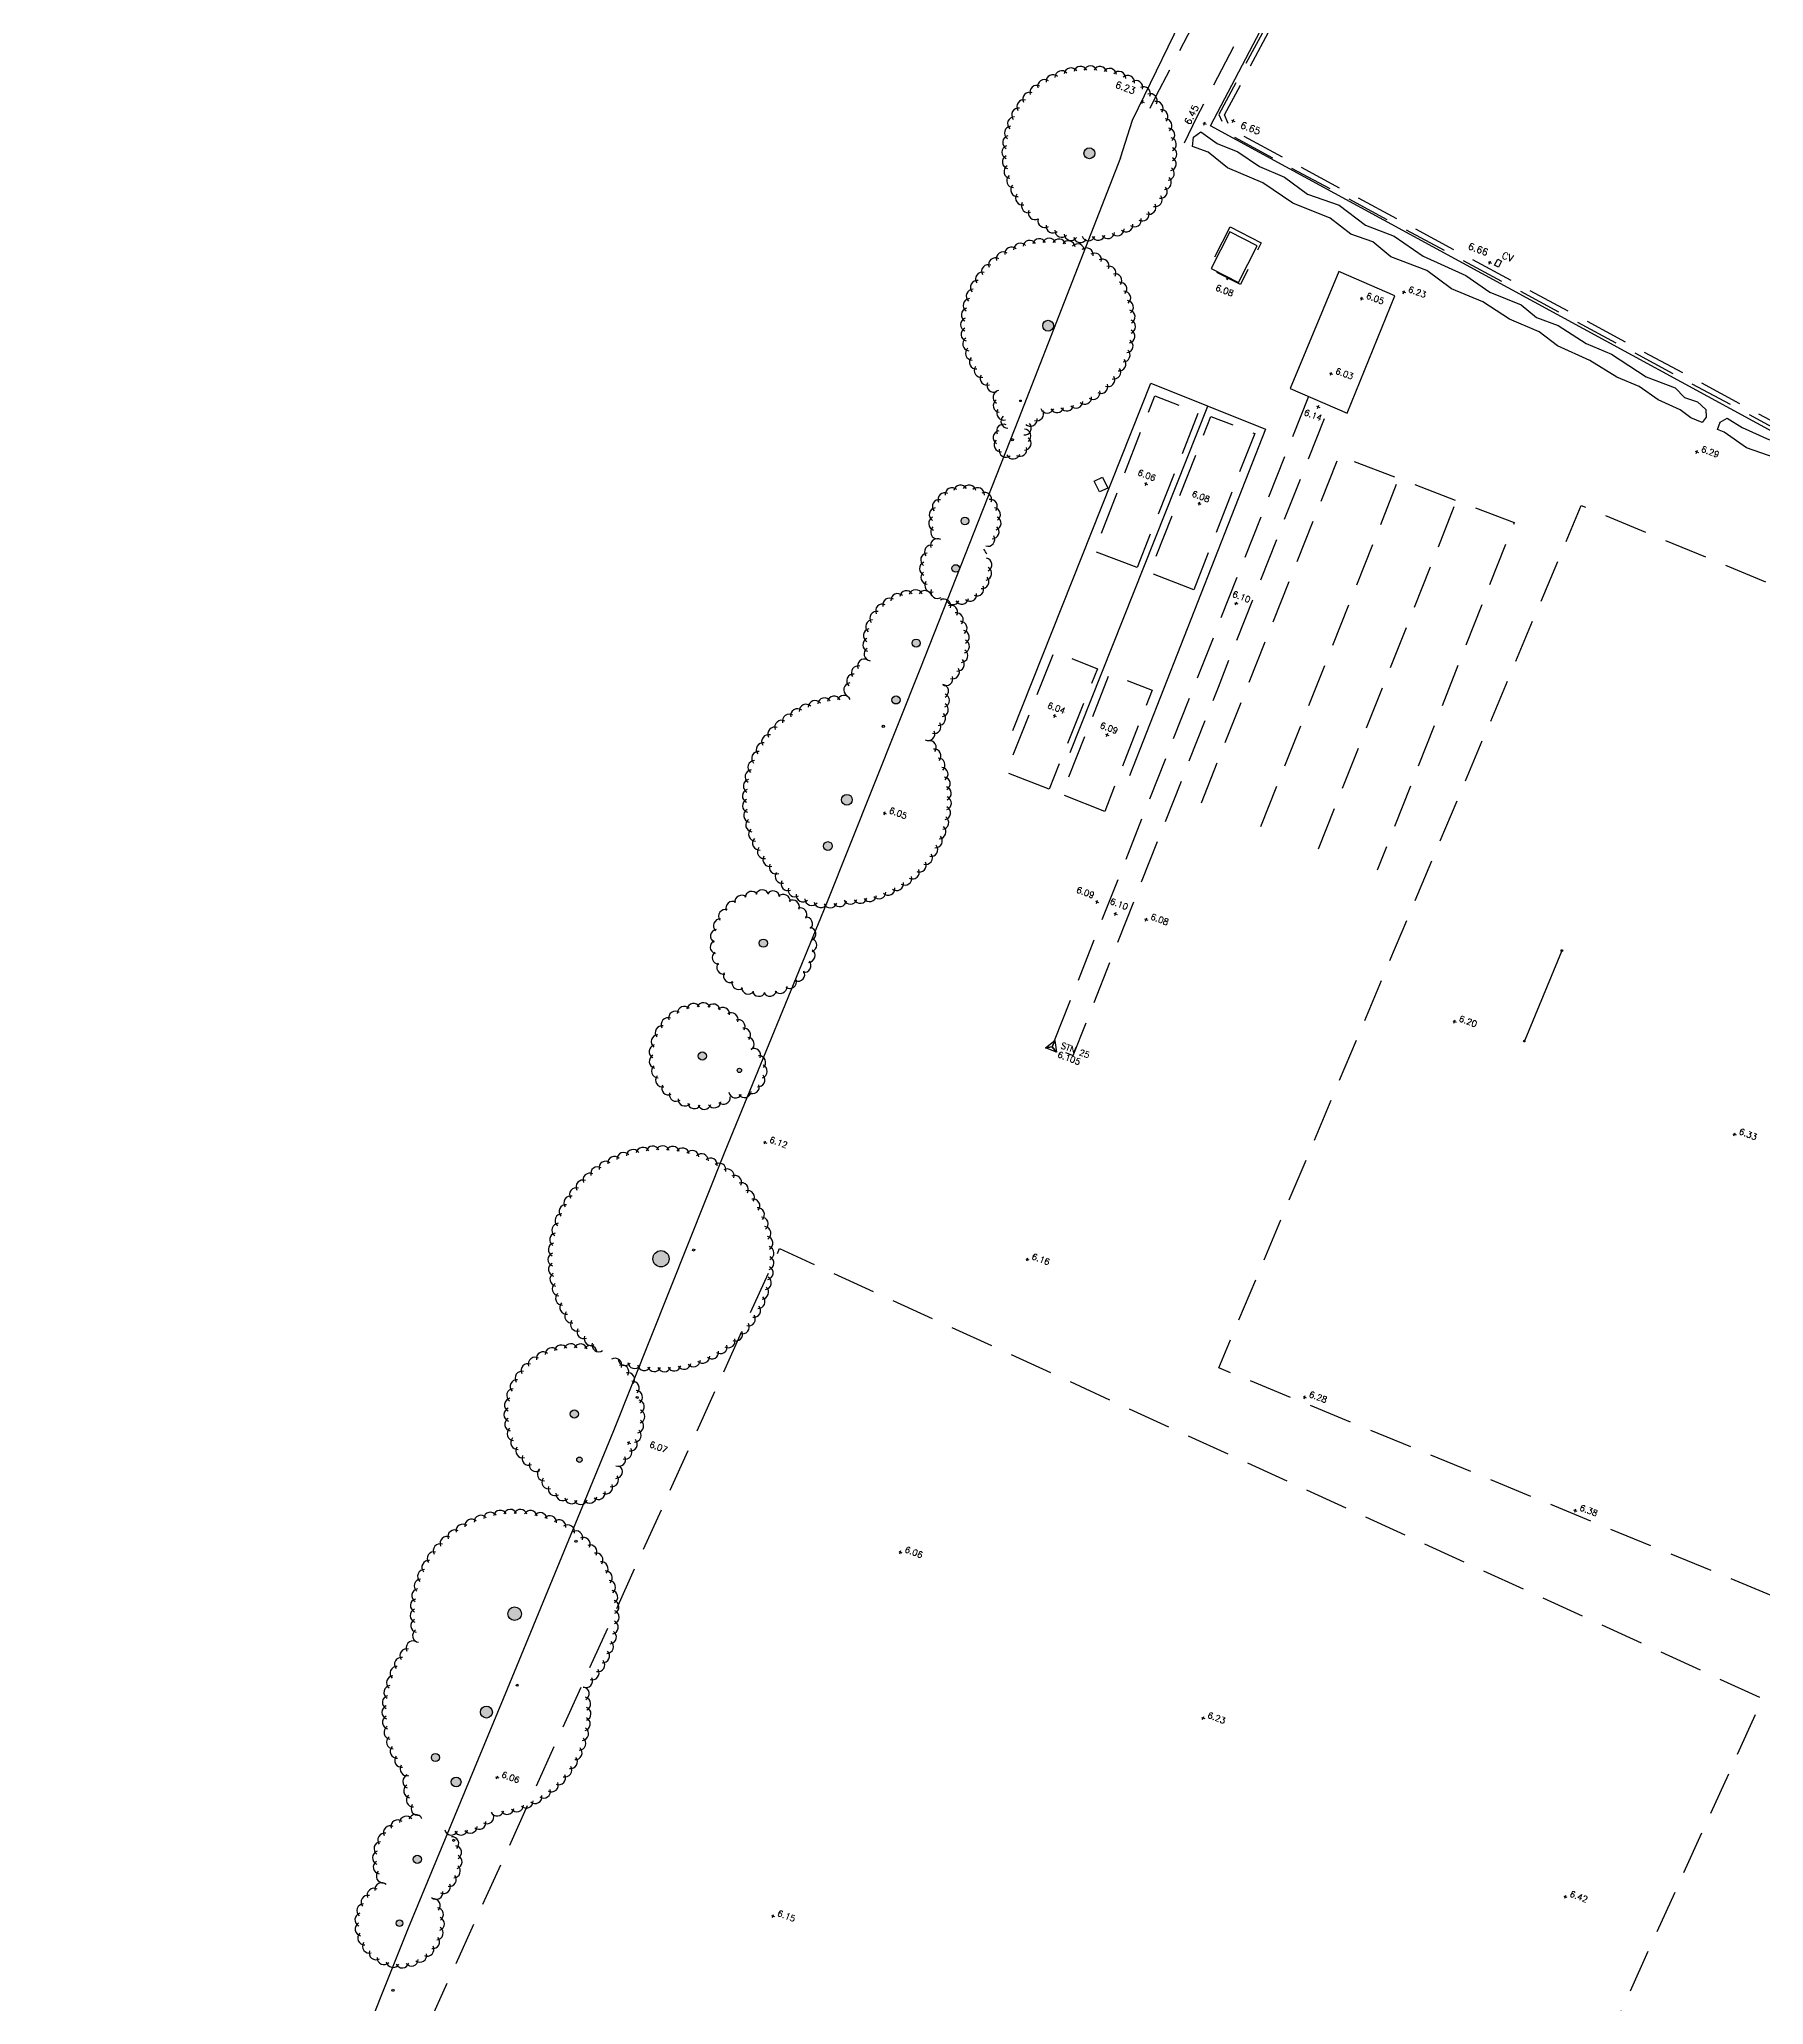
# Model space of a CAD drawing. Header units: millimetres. Extents: x 521005098 to 522149999836, y 174611071 to 175300000107.
# Drawn here: x 521125260 to 521226380, y 174978492 to 175093798 of the extents above; entities that cross this region are included whole.
import ezdxf

# ---------------------------------------------------------------- set-up
doc = ezdxf.new("R2010")
doc.units = ezdxf.units.MM
doc.header["$LTSCALE"] = 200
doc.linetypes.add('survey-A$0$DASHED', pattern=[19.05, 12.7, -6.35])
for name, color, linetype in [('0-35TEXT', 3, 'Continuous'), ('survey-A$0$BOUNDARY', 8, 'Continuous'), ('survey-A$0$BUILDING', 8, 'Continuous'), ('survey-A$0$CONTROL', 8, 'Continuous'), ('survey-A$0$DETAIL', 8, 'Continuous'), ('survey-A$0$LEVEL', 8, 'Continuous'), ('survey-A$0$SERVICE', 8, 'Continuous'), ('survey-A$0$SPORTS_PITCH', 8, 'survey-A$0$DASHED'), ('survey-A$0$TEXT_SERVICE', 8, 'Continuous'), ('survey-A$0$VEGETATION', 8, 'Continuous')]:
    doc.layers.add(name, color=color, linetype=linetype)
doc.styles.add('survey-A$0$ROMANS', font='Romans.shx')

# ---------------------------------------------------------------- blocks, each defined once
blk = doc.blocks.new('survey-A')
at = {"layer": 'survey-A$0$VEGETATION', "linetype": 'Continuous'}
h = blk.add_hatch(color=256, dxfattribs=at)
edge = h.paths.add_edge_path()
edge.add_arc((521186837, 175087111), 318, -20.42304, 339.57696)
edge = h.paths.add_edge_path()
edge.add_arc((521184417, 175076996), 318, -20.42304, 339.57696)
edge = h.paths.add_edge_path()
edge.add_arc((521182797, 175072589), 47.7, -20.42304, 339.57696)
edge = h.paths.add_edge_path()
edge.add_arc((521179536, 175065537), 223, -20.42304, 339.57696)
edge = h.paths.add_edge_path()
edge.add_arc((521179003, 175062753), 223, -20.42304, 339.57696)
edge = h.paths.add_edge_path()
edge.add_arc((521176677, 175058375), 239, -20.42304, 339.57696)
edge = h.paths.add_edge_path()
edge.add_arc((521175498, 175055041), 239, -20.42304, 339.57696)
edge = h.paths.add_edge_path()
edge.add_arc((521174750, 175053496), 63.7, -20.42304, 339.57696)
edge = h.paths.add_edge_path()
edge.add_arc((521172617, 175049182), 318, -20.42304, 339.57696)
edge = h.paths.add_edge_path()
edge.add_arc((521171506, 175046470), 255, -20.42304, 339.57696)
edge = h.paths.add_edge_path()
edge.add_arc((521167721, 175040768), 239, -20.42304, 339.57696)
edge = h.paths.add_edge_path()
edge.add_arc((521182317, 175070304), 63.7, -20.42304, 339.57696)
h = blk.add_hatch(color=256, dxfattribs=at)
edge = h.paths.add_edge_path()
edge.add_arc((521164137, 175034148), 239, -20.42304, 339.57696)
edge = h.paths.add_edge_path()
edge.add_arc((521166315, 175033303), 127, -20.42304, 339.57696)
edge = h.paths.add_edge_path()
edge.add_arc((521161716, 175022253), 477, -20.42304, 339.57696)
edge = h.paths.add_edge_path()
edge.add_arc((521156635, 175013146), 239, -20.42304, 339.57696)
edge = h.paths.add_edge_path()
edge.add_arc((521156933, 175010465), 159, -20.42304, 339.57696)
edge = h.paths.add_edge_path()
edge.add_arc((521153133, 175001429), 398, -20.42304, 339.57696)
edge = h.paths.add_edge_path()
edge.add_arc((521151479, 174995659), 350, -20.42304, 339.57696)
edge = h.paths.add_edge_path()
edge.add_arc((521148488, 174992995), 239, -20.42304, 339.57696)
edge = h.paths.add_edge_path()
edge.add_arc((521149703, 174991558), 286, -20.42304, 339.57696)
edge = h.paths.add_edge_path()
edge.add_arc((521147425, 174987019), 239, -20.42304, 339.57696)
edge = h.paths.add_edge_path()
edge.add_arc((521146384, 174983273), 191, -20.42304, 339.57696)
at = {"layer": 'survey-A$0$BOUNDARY', "linetype": 'Continuous'}
for p, q in [((521189372, 175089060), (521197851, 175106510)), ((521193940, 175088728), (521201454, 175103073)), ((521233580, 175067139), (521193940, 175088728))]:
    blk.add_line(p, q, dxfattribs=at)
at = {"layer": 'survey-A$0$BOUNDARY', "linetype": 'Continuous', "flags": 128}
for points in [[(521188668, 175086838), (521189372, 175089060)], [(521188668, 175086838), (521182683, 175071510), (521176929, 175056925), (521171422, 175043101), (521165455, 175028546), (521158935, 175012150), (521152704, 174997003), (521146889, 174982975), (521139935, 174965562), (521131537, 174946365), (521125713, 174935424), (521125260, 174934578)]]:
    blk.add_lwpolyline(points, dxfattribs=at)
at = {"layer": 'survey-A$0$BUILDING', "linetype": 'Continuous', "flags": 128}
blk.add_lwpolyline([(521195070, 175082500), (521193973, 175080342), (521195587, 175079522), (521196683, 175081680)], close=True, dxfattribs=at)
at = {"layer": 'survey-A$0$CONTROL', "linetype": 'Continuous', "flags": 128}
blk.add_lwpolyline([(521184663, 175034689), (521184802, 175035064), (521184918, 175034381), (521184663, 175034689), (521184268, 175034622), (521184802, 175035064), (521184663, 175034689), (521184918, 175034381), (521184268, 175034622), (521184663, 175034689)], dxfattribs=at)
at = {"layer": 'survey-A$0$DETAIL', "linetype": 'survey-A$0$DASHED', "flags": 128}
for points in [[(521192411, 175087730), (521193136, 175089223), (521201349, 175105000), (521207786, 175117598), (521210163, 175121525), (521211952, 175123127), (521213982, 175124755), (521212871, 175126630), (521210765, 175127068), (521207832, 175123667), (521205382, 175118827), (521198954, 175106247), (521190741, 175090470), (521189936, 175088813)], [(521199681, 175072848), (521193145, 175056283), (521184632, 175034673), (521185888, 175034178), (521194401, 175055788), (521200922, 175072314)], [(521193404, 175048996), (521201481, 175069367), (521211746, 175065448), (521203722, 175045049)], [(521196899, 175047624), (521204989, 175068027)], [(521200281, 175046313), (521208378, 175066734)]]:
    blk.add_lwpolyline(points, dxfattribs=at)
for points in [[(521195084, 175082793), (521196918, 175081861), (521195699, 175079409), (521193852, 175080369)], [(521189635, 175062817), (521187136, 175063757), (521190674, 175072883), (521193223, 175071892)], [(521192963, 175061507), (521190382, 175062507), (521193965, 175071662), (521196531, 175070681)], [(521184476, 175049810), (521181952, 175050793), (521184779, 175057869), (521187312, 175056860)], [(521187737, 175048496), (521185233, 175049490), (521188022, 175056590), (521190512, 175055619)]]:
    blk.add_lwpolyline(points, close=True, dxfattribs=at)
at = {"layer": 'survey-A$0$DETAIL', "linetype": 'Continuous', "flags": 128}
for points in [[(521198608, 175073310), (521201962, 175071866), (521204753, 175078744), (521201465, 175080180), (521198608, 175073310)], [(521182342, 175053244), (521190434, 175073626), (521197175, 175070916), (521189198, 175050586)], [(521185712, 175051965), (521193778, 175072282)], [(521214526, 175040290), (521212366, 175035070)]]:
    blk.add_lwpolyline(points, dxfattribs=at)
for points in [[(521163656, 175022701), (521163562, 175022736), (521163597, 175022829), (521163691, 175022794)], [(521160348, 175014051), (521160254, 175014086), (521160289, 175014180), (521160383, 175014145)], [(521156762, 175005609), (521156669, 175005644), (521156703, 175005738), (521156797, 175005703)], [(521153312, 174997172), (521153219, 174997206), (521153254, 174997300), (521153347, 174997265)], [(521149594, 174988076), (521149500, 174988111), (521149535, 174988204), (521149629, 174988170)], [(521146035, 174979270), (521145941, 174979305), (521145976, 174979399), (521146069, 174979364)]]:
    blk.add_lwpolyline(points, close=True, dxfattribs=at)
at = {"layer": 'survey-A$0$DETAIL', "linetype": 'Continuous'}
for centre in [(521214545, 175040337), (521212347, 175035024)]:
    blk.add_circle(centre, 50, dxfattribs=at)
at = {"layer": 'survey-A$0$LEVEL', "flags": 128}
for points in [[(521189858, 175090169), (521190045, 175090100)], [(521189917, 175090041), (521189987, 175090228)], [(521195175, 175089047), (521195362, 175088977)], [(521195233, 175088919), (521195303, 175089106)], [(521193495, 175088891), (521193683, 175088821)], [(521193554, 175088762), (521193624, 175088949)], [(521194859, 175079806), (521195046, 175079737)], [(521194917, 175079678), (521194987, 175079865)], [(521210230, 175080734), (521210418, 175080664)], [(521210289, 175080605), (521210359, 175080793)], [(521202715, 175078626), (521202902, 175078557)], [(521202774, 175078498), (521202844, 175078685)], [(521205181, 175079003), (521205368, 175078934)], [(521205240, 175078875), (521205310, 175079062)], [(521200914, 175074212), (521201101, 175074143)], [(521200973, 175074084), (521201043, 175074271)], [(521200163, 175072274), (521200351, 175072205)], [(521200222, 175072146), (521200292, 175072333)], [(521222363, 175069627), (521222550, 175069557)], [(521222421, 175069498), (521222491, 175069686)], [(521190062, 175067748), (521190250, 175067678)], [(521190121, 175067619), (521190191, 175067807)], [(521193191, 175066601), (521193378, 175066532)], [(521193250, 175066473), (521193320, 175066660)], [(521195355, 175060743), (521195542, 175060673)], [(521195414, 175060614), (521195483, 175060802)], [(521184705, 175054142), (521184892, 175054073)], [(521184764, 175054014), (521184834, 175054201)], [(521187784, 175053029), (521187971, 175052959)], [(521187843, 175052900), (521187913, 175053087)], [(521174740, 175048428), (521174928, 175048358)], [(521174799, 175048299), (521174869, 175048487)], [(521187188, 175043227), (521187376, 175043157)], [(521187247, 175043098), (521187317, 175043286)], [(521188276, 175042530), (521188463, 175042461)], [(521188335, 175042402), (521188405, 175042589)], [(521190075, 175042197), (521190262, 175042127)], [(521190134, 175042068), (521190204, 175042256)], [(521208159, 175036215), (521208346, 175036145)], [(521208218, 175036086), (521208288, 175036274)], [(521167725, 175029116), (521167913, 175029046)], [(521167784, 175028988), (521167854, 175029175)], [(521224578, 175029591), (521224765, 175029521)], [(521224637, 175029462), (521224707, 175029650)], [(521183104, 175022257), (521183291, 175022187)], [(521183163, 175022128), (521183233, 175022315)], [(521199368, 175014175), (521199555, 175014105)], [(521199426, 175014046), (521199496, 175014234)], [(521159731, 175011487), (521159918, 175011417)], [(521159790, 175011359), (521159860, 175011546)], [(521215237, 175007516), (521215425, 175007446)], [(521215296, 175007388), (521215366, 175007575)], [(521175658, 175005071), (521175845, 175005001)], [(521175716, 175004943), (521175786, 175005130)], [(521193412, 174995351), (521193599, 174995281)], [(521193471, 174995222), (521193540, 174995409)], [(521152013, 174991865), (521152200, 174991795)], [(521152072, 174991736), (521152141, 174991924)], [(521214656, 174984863), (521214843, 174984793)], [(521214714, 174984735), (521214784, 174984922)], [(521168188, 174983731), (521168375, 174983662)], [(521168247, 174983603), (521168317, 174983790)]]:
    blk.add_lwpolyline(points, dxfattribs=at)
at = {"layer": 'survey-A$0$SERVICE', "linetype": 'survey-A$0$DASHED', "flags": 128}
blk.add_lwpolyline([(521299572, 175072287), (521262550, 175092345), (521211666, 175120019), (521210522, 175119568), (521194427, 175089384), (521194900, 175088295), (521232611, 175067961), (521275297, 175044804), (521275440, 175045067), (521232754, 175068224), (521195134, 175088510), (521194760, 175089371), (521210734, 175119330), (521211645, 175119689), (521262407, 175092081), (521299429, 175072023)], close=True, dxfattribs=at)
at = {"layer": 'survey-A$0$SERVICE', "linetype": 'Continuous', "flags": 128}
for points in [[(521211013, 175080773), (521210827, 175080431), (521210598, 175080555), (521210785, 175080897)], [(521187422, 175067241), (521187124, 175067875), (521187613, 175068104), (521187910, 175067470)]]:
    blk.add_lwpolyline(points, close=True, dxfattribs=at)
at = {"layer": 'survey-A$0$SPORTS_PITCH', "linetype": 'survey-A$0$DASHED', "flags": 128}
for points in [[(521304315, 174970572), (521194421, 175015857), (521215683, 175066441), (521325269, 175021131)], [(521186374, 174908283), (521128707, 174934473), (521168664, 175022848), (521226317, 174996455), (521186374, 174908283)]]:
    blk.add_lwpolyline(points, close=True, dxfattribs=at)
at = {"layer": 'survey-A$0$VEGETATION', "linetype": 'Continuous', "flags": 128}
for points in [[(521222502, 175072533), (521222991, 175072082), (521223010, 175071638), (521222775, 175071322), (521222115, 175071584), (521221483, 175072055), (521220186, 175072639), (521219081, 175073421), (521217773, 175073975), (521216185, 175074953), (521214284, 175075812), (521213211, 175076634), (521211471, 175077383), (521209915, 175078400), (521208075, 175079152), (521206625, 175080230), (521204518, 175081032), (521203465, 175081911), (521202169, 175082360), (521200956, 175083303), (521198777, 175084182), (521197002, 175085381), (521194937, 175086251), (521193801, 175087178), (521192880, 175087505), (521192948, 175088051), (521193383, 175088360), (521194328, 175087688), (521195543, 175087202), (521196806, 175086345), (521198271, 175085716), (521199633, 175084721), (521201491, 175084062), (521203022, 175082887), (521204704, 175082258), (521206420, 175081081), (521208919, 175079932), (521210328, 175078970), (521212168, 175078217), (521213056, 175077483), (521214326, 175077010), (521215968, 175075959), (521217463, 175075318), (521219492, 175073991), (521221186, 175073343), (521221736, 175072786), (521222502, 175072533)], [(521227055, 175069237), (521225374, 175069829), (521224054, 175070758), (521223670, 175070901), (521223835, 175071344), (521224242, 175071579), (521225111, 175071020), (521226727, 175070300)]]:
    blk.add_lwpolyline(points, dxfattribs=at)
blk.add_lwpolyline([(521180821, 175063585, 0.0423216), (521180655, 175063879, 0.1989125)], format="xyb", dxfattribs=at)
at = {"layer": 'survey-A$0$VEGETATION', "linetype": 'Continuous'}
for centre, radius in [((521186837, 175087111), 318), ((521184417, 175076996), 318), ((521182797, 175072589), 47.7), ((521182317, 175070304), 63.7), ((521179536, 175065537), 223), ((521179003, 175062753), 223), ((521176677, 175058375), 239), ((521175498, 175055041), 239), ((521174750, 175053496), 63.7), ((521172617, 175049182), 318), ((521171506, 175046470), 255), ((521167721, 175040768), 239), ((521164137, 175034148), 239), ((521166315, 175033303), 127), ((521161716, 175022253), 477), ((521156635, 175013146), 239), ((521156933, 175010465), 159), ((521153133, 175001429), 398), ((521151479, 174995659), 350), ((521148488, 174992995), 239), ((521149703, 174991558), 286), ((521147425, 174987019), 239), ((521146384, 174983273), 191)]:
    blk.add_circle(centre, radius, dxfattribs=at)
for centre, start, end in [((521184199, 175091038), 54.25745, 193.52918), ((521184692, 175091327), 47.33917, 186.6109), ((521185215, 175091555), 40.42089, 179.69262), ((521185762, 175091718), 33.5026, 172.77433), ((521186325, 175091814), 26.58432, 165.85605), ((521186895, 175091841), 19.66604, 158.93777), ((521187464, 175091800), 12.74776, 152.01949), ((521188025, 175091690), 5.82947, 145.1012), ((521188567, 175091514), 358.91119, 138.18292), ((521189085, 175091274), 351.99291, 131.26464), ((521189570, 175090973), 345.07462, 124.34635), ((521182979, 175089848), 75.0123, 214.28403), ((521183337, 175090293), 68.09402, 207.36575), ((521183746, 175090692), 61.17573, 200.44746), ((521190015, 175090615), 338.15634, 117.42807), ((521190414, 175090207), 331.23806, 110.50979), ((521190761, 175089754), 324.31978, 103.59151), ((521182437, 175088846), 88.84886, 228.12059), ((521182678, 175089364), 81.93058, 221.20231), ((521191051, 175089262), 317.40149, 96.67322), ((521191279, 175088739), 310.48321, 89.75494), ((521182149, 175087744), 102.68543, 241.95716), ((521182260, 175088304), 95.76715, 235.03888), ((521191443, 175088192), 303.56493, 82.83666), ((521191539, 175087629), 296.64664, 75.91838), ((521182107, 175087174), 109.60371, 248.87544), ((521182134, 175086604), 116.52199, 255.79373), ((521191527, 175086490), 282.81008, 62.08181), ((521191568, 175087059), 289.72836, 69.00009), ((521182230, 175086041), 123.44028, 262.71201), ((521182392, 175085494), 130.35856, 269.63029), ((521191242, 175085386), 268.97351, 48.24525), ((521191418, 175085929), 275.8918, 55.16353), ((521182619, 175084970), 137.27684, 276.54857), ((521182908, 175084478), 144.19513, 283.46685), ((521190702, 175084383), 255.13695, 34.40868), ((521191002, 175084868), 262.05523, 41.32696), ((521183254, 175084024), 151.11341, 290.38514), ((521183652, 175083614), 158.03169, 297.30342), ((521184220, 175083148), 163.88013, 303.15186), ((521189484, 175083191), 234.3821, 13.65383), ((521189937, 175083538), 241.30039, 20.57212), ((521190345, 175083937), 248.21867, 27.4904), ((521183905, 175081698), 26.58432, 165.85605), ((521184475, 175081726), 19.66604, 158.93777), ((521184698, 175082837), 170.79841, 310.07014), ((521185044, 175081684), 12.74776, 152.01949), ((521185211, 175082586), 177.71669, 316.98842), ((521185750, 175082398), 184.63497, 323.9067), ((521186308, 175082277), 191.55326, 330.82499), ((521186790, 175082381), 199.79069, 339.06242), ((521187360, 175082410), 206.70897, 345.9807), ((521187923, 175082507), 213.62725, 352.89899), ((521188469, 175082671), 220.54554, 359.81727), ((521188992, 175082900), 227.46382, 6.73555), ((521181326, 175080576), 61.17573, 200.44746), ((521181779, 175080922), 54.25745, 193.52918), ((521182272, 175081211), 47.33917, 186.6109), ((521182795, 175081439), 40.42089, 179.69262), ((521183342, 175081602), 33.5026, 172.77433), ((521185604, 175081575), 5.82947, 145.1012), ((521186147, 175081398), 358.91119, 138.18292), ((521186665, 175081158), 351.99291, 131.26464), ((521187150, 175080857), 345.07462, 124.34635), ((521180559, 175079733), 75.0123, 214.28403), ((521180917, 175080177), 68.09402, 207.36575), ((521187595, 175080500), 338.15634, 117.42807), ((521187994, 175080091), 331.23806, 110.50979), ((521188341, 175079638), 324.31978, 103.59151), ((521180017, 175078731), 88.84886, 228.12059), ((521180258, 175079248), 81.93058, 221.20231), ((521188631, 175079146), 317.40149, 96.67322), ((521188859, 175078623), 310.48321, 89.75494), ((521179729, 175077628), 102.68543, 241.95716), ((521179840, 175078188), 95.76715, 235.03888), ((521189023, 175078076), 303.56493, 82.83666), ((521189119, 175077513), 296.64664, 75.91838), ((521179687, 175077058), 109.60371, 248.87544), ((521179714, 175076488), 116.52199, 255.79373), ((521189107, 175076374), 282.81008, 62.08181), ((521189147, 175076943), 289.72836, 69.00009), ((521179810, 175075925), 123.44028, 262.71201), ((521179972, 175075378), 130.35856, 269.63029), ((521188822, 175075270), 268.97351, 48.24525), ((521188998, 175075814), 275.8918, 55.16353), ((521180199, 175074855), 137.27684, 276.54857), ((521180488, 175074362), 144.19513, 283.46685), ((521180834, 175073908), 151.11341, 290.38514), ((521187925, 175073822), 248.21867, 27.4904), ((521188281, 175074267), 255.13695, 34.40868), ((521188582, 175074752), 262.05523, 41.32696), ((521181232, 175073499), 158.03169, 297.30342), ((521181586, 175072802), 100.40445, 239.67618), ((521186572, 175072785), 227.46382, 6.73555), ((521187064, 175073075), 234.3821, 13.65383), ((521187517, 175073422), 241.30039, 20.57212), ((521181599, 175072310), 123.4654, 262.73713), ((521181804, 175071863), 146.52634, 285.79807), ((521182046, 175071385), 132.07874, 271.35047), ((521183755, 175071817), 251.49547, 30.7672), ((521184370, 175072266), 199.79069, 339.06242), ((521184940, 175072294), 206.70897, 345.9807), ((521185503, 175072391), 213.62725, 352.89899), ((521186049, 175072556), 220.54554, 359.81727), ((521181597, 175070429), 100.50145, 239.77318), ((521181795, 175070815), 65.91004, 205.18177), ((521183037, 175070994), 263.35884, 42.63058), ((521183012, 175070526), 308.04993, 87.32166), ((521183376, 175071503), 228.43453, 7.70626), ((521181653, 175069998), 135.09286, 274.3646), ((521181944, 175069676), 169.68428, 308.95601), ((521182366, 175069575), 204.27569, 343.54742), ((521182771, 175069732), 238.8671, 18.13883), ((521183015, 175070091), 273.45852, 52.73025), ((521178353, 175066799), 63.50018, 202.77191), ((521178779, 175067093), 46.30835, 185.58008), ((521179273, 175067247), 29.11653, 168.38826), ((521179790, 175067248), 11.92471, 151.19644), ((521180285, 175067097), 354.73289, 134.00462), ((521180713, 175066806), 337.54107, 116.8128), ((521177847, 175065911), 97.88382, 237.15555), ((521178033, 175066393), 80.692, 219.96373), ((521181035, 175066402), 320.34924, 99.62098), ((521181224, 175065920), 303.15742, 82.42915), ((521177812, 175065395), 115.07564, 254.34737), ((521177931, 175064891), 132.26746, 271.53919), ((521181145, 175064900), 268.77378, 48.04551), ((521181262, 175065404), 285.9656, 65.23733), ((521177346, 175063252), 93.59835, 232.87008), ((521177567, 175063720), 76.40653, 215.67826), ((521177917, 175064101), 59.21471, 198.48644), ((521180885, 175064453), 251.58196, 30.85369), ((521177272, 175062740), 110.79018, 250.0619), ((521177353, 175062229), 127.982, 267.25373), ((521180708, 175062458), 280.55745, 59.82918), ((521180719, 175062975), 297.74927, 77.021), ((521176113, 175061046), 32.29083, 171.56256), ((521176655, 175061105), 20.82962, 160.10135), ((521177198, 175061055), 9.3684, 148.64013), ((521177582, 175061765), 145.17382, 284.44555), ((521177937, 175061389), 162.36564, 301.63737), ((521180243, 175061547), 246.1738, 25.44553), ((521180544, 175061967), 263.36562, 42.63736), ((521174367, 175059831), 78.13569, 217.40742), ((521174703, 175060261), 66.67448, 205.94621), ((521175117, 175060616), 55.21326, 194.48499), ((521175593, 175060881), 43.75205, 183.02378), ((521178314, 175060560), 343.5317, 122.80343), ((521178829, 175061031), 194.59834, 333.87007), ((521178715, 175060191), 332.07048, 111.34221), ((521179036, 175059750), 320.60927, 99.881), ((521179345, 175061057), 211.79016, 351.06189), ((521179831, 175061234), 228.98198, 8.25371), ((521173982, 175058816), 101.05812, 240.32985), ((521174124, 175059343), 89.5969, 228.86863), ((521179262, 175059254), 309.14805, 88.41978), ((521179385, 175058723), 297.68684, 76.95857), ((521173948, 175058272), 112.51933, 251.79106), ((521174023, 175057732), 123.98055, 263.25228), ((521179307, 175057641), 274.76441, 54.03614), ((521179400, 175058178), 286.22562, 65.49735), ((521173280, 175056634), 74.68389, 213.95562), ((521173641, 175057043), 63.22267, 202.49441), ((521178813, 175056674), 251.84198, 31.11371), ((521179108, 175057133), 263.30319, 42.57492), ((521172835, 175055644), 97.60632, 236.87805), ((521173008, 175056161), 86.1451, 225.41683), ((521178433, 175056284), 240.38077, 19.6525), ((521178180, 175055552), 301.13864, 80.41037), ((521169714, 175054122), 50.80787, 190.0796), ((521170222, 175054387), 45.07726, 184.34899), ((521170753, 175054600), 39.34666, 178.61839), ((521171304, 175054759), 33.61605, 172.88778), ((521171867, 175054863), 27.88544, 167.15717), ((521172438, 175054909), 22.15483, 161.42656), ((521178167, 175054467), 278.21621, 57.48794), ((521178228, 175055008), 289.67742, 68.94915), ((521168383, 175053043), 67.99969, 207.27142), ((521168790, 175053447), 62.26908, 201.54081), ((521169235, 175053807), 56.53848, 195.81021), ((521177733, 175053472), 255.29378, 34.56551), ((521178000, 175053948), 266.75499, 46.02673), ((521167700, 175052125), 79.46091, 218.73264), ((521168019, 175052601), 73.7303, 213.00203), ((521177377, 175053060), 243.83256, 23.1043), ((521177457, 175052251), 322.74744, 102.01917), ((521177739, 175051752), 317.01683, 96.28856), ((521167050, 175050540), 96.65273, 235.92446), ((521167214, 175051089), 90.92212, 230.19385), ((521167431, 175051619), 85.19151, 224.46324), ((521177970, 175051228), 311.28623, 90.55796), ((521178147, 175050683), 305.55562, 84.82735), ((521166891, 175049407), 108.11394, 247.38567), ((521166942, 175049977), 102.38334, 241.65506), ((521178270, 175050124), 299.82501, 79.09674), ((521178336, 175049554), 294.09441, 73.36613), ((521166897, 175048834), 113.84455, 253.11628), ((521178296, 175048411), 282.63319, 61.90492), ((521178344, 175048982), 288.3638, 67.63553), ((521166961, 175048264), 119.57516, 258.84689), ((521167081, 175047704), 125.30576, 264.57749), ((521178029, 175047298), 271.17197, 50.44371), ((521178190, 175047848), 276.90258, 56.17431), ((521167256, 175047159), 131.03637, 270.3081), ((521167485, 175046633), 136.76698, 276.03871), ((521167765, 175046134), 142.49759, 281.76932), ((521177547, 175046260), 259.71076, 38.98249), ((521177814, 175046767), 265.44137, 44.7131), ((521168093, 175045664), 148.22819, 287.49992), ((521168467, 175045230), 153.9588, 293.23053), ((521176868, 175045339), 248.24955, 27.52128), ((521177231, 175045782), 253.98016, 33.25188), ((521168813, 175044687), 143.8669, 283.13863), ((521169156, 175044253), 153.6908, 292.96253), ((521175036, 175043987), 225.32712, 4.59885), ((521175542, 175044254), 231.05772, 10.32946), ((521176020, 175044571), 236.78833, 16.06006), ((521176463, 175044934), 242.51894, 21.79067), ((521165921, 175042821), 61.60776, 200.87949), ((521166442, 175043181), 48.27442, 187.54615), ((521167033, 175043411), 34.94109, 174.21282), ((521167661, 175043498), 21.60776, 160.87949), ((521168292, 175043438), 8.27442, 147.54615), ((521168893, 175043234), 354.94109, 134.21282), ((521169569, 175043885), 163.5147, 302.78643), ((521169430, 175042897), 341.60776, 120.87949), ((521170038, 175043592), 173.3386, 312.61033), ((521170551, 175043384), 183.1625, 322.43423), ((521171091, 175043266), 192.98639, 332.25812), ((521171644, 175043242), 202.81029, 342.08202), ((521172193, 175043313), 212.63419, 351.90592), ((521172821, 175043455), 202.40469, 341.67642), ((521173392, 175043504), 208.1353, 347.40703), ((521173955, 175043610), 213.8659, 353.13763), ((521174505, 175043771), 219.59651, 358.86824), ((521165191, 175041795), 88.27442, 227.54615), ((521165496, 175042351), 74.94109, 214.21282), ((521169875, 175042446), 328.27442, 107.54616), ((521170204, 175041904), 314.94109, 94.21282), ((521164999, 175040550), 114.94109, 254.21282), ((521165022, 175041184), 101.60775, 240.87949), ((521170399, 175041301), 301.60776, 80.87949), ((521170449, 175040669), 288.27442, 67.54615), ((521165122, 175039929), 128.27442, 267.54615), ((521165386, 175039352), 141.60776, 280.87949), ((521170114, 175039455), 261.60776, 40.87949), ((521170353, 175040042), 274.94109, 54.21282), ((521165776, 175038852), 154.94109, 294.21282), ((521166270, 175038455), 168.27442, 307.54615), ((521169270, 175038520), 234.94109, 14.21282), ((521169747, 175038938), 248.27442, 27.54615), ((521163631, 175036831), 31.05548, 170.32721), ((521164213, 175036878), 18.78129, 158.05302), ((521164791, 175036799), 6.5071, 145.77883), ((521166843, 175038183), 181.60776, 320.87949), ((521167463, 175038050), 194.94109, 334.21282), ((521168096, 175038064), 208.27442, 347.54615), ((521168710, 175038223), 221.60776, 0.87949), ((521162124, 175035993), 67.87805, 207.14978), ((521162562, 175036378), 55.60386, 194.87559), ((521163072, 175036662), 43.32967, 182.6014), ((521165340, 175036600), 354.23291, 133.50464), ((521165834, 175036288), 341.95872, 121.23045), ((521166250, 175035879), 329.68453, 108.95626), ((521161420, 175034418), 104.70062, 243.97235), ((521161540, 175034989), 92.42643, 231.69816), ((521161778, 175035522), 80.15224, 219.42397), ((521166569, 175035390), 317.41034, 96.68207), ((521166778, 175034845), 305.13615, 84.40788), ((521161425, 175033834), 116.97481, 256.24654), ((521167159, 175034199), 337.07349, 116.34522), ((521167455, 175033767), 312.52511, 91.79684), ((521161554, 175033265), 129.249, 268.52073), ((521161801, 175032736), 141.52319, 280.79492), ((521167412, 175032746), 263.42835, 42.70008), ((521167544, 175033252), 287.97673, 67.24846), ((521162155, 175032271), 153.79738, 293.06911), ((521162599, 175031893), 166.07157, 305.3433), ((521163114, 175031617), 178.34576, 317.61749), ((521163675, 175031457), 190.61995, 329.89168), ((521164835, 175031509), 215.16833, 354.44006), ((521165380, 175031717), 227.44252, 6.71425), ((521166089, 175032094), 189.78321, 329.05494), ((521166612, 175032109), 214.33159, 353.60332), ((521167081, 175032340), 238.87997, 18.1517), ((521164258, 175031421), 202.89414, 342.16587), ((521158479, 175027577), 51.66597, 190.93771), ((521158992, 175027857), 46.29239, 185.56412), ((521159528, 175028087), 40.91881, 180.19054), ((521160084, 175028266), 35.54523, 174.81696), ((521160654, 175028393), 30.17164, 169.44337), ((521161234, 175028465), 24.79806, 164.06979), ((521161818, 175028483), 19.42448, 158.69621), ((521162401, 175028446), 14.0509, 153.32263), ((521162978, 175028355), 8.67731, 147.94904), ((521163544, 175028210), 3.30373, 142.57546), ((521164093, 175028012), 357.93015, 137.20188), ((521164622, 175027764), 352.55657, 131.8283), ((521165126, 175027468), 347.18298, 126.45472), ((521157128, 175026469), 67.78672, 207.05845), ((521157543, 175026880), 62.41314, 201.68487), ((521157994, 175027250), 57.03956, 196.31129), ((521165599, 175027126), 341.8094, 121.08113), ((521166038, 175026741), 336.43582, 115.70755), ((521166439, 175026316), 331.06224, 110.33397), ((521156422, 175025539), 78.53389, 217.80562), ((521156753, 175026021), 73.1603, 212.43204), ((521166799, 175025856), 325.68865, 104.96038), ((521167114, 175025364), 320.31507, 99.5868), ((521155902, 175024495), 89.28105, 228.55278), ((521156138, 175025029), 83.90747, 223.1792), ((521167382, 175024845), 314.94149, 94.21322), ((521167599, 175024303), 309.56791, 88.83964), ((521155586, 175023371), 100.02822, 239.29995), ((521155718, 175023940), 94.65464, 233.92637), ((521167766, 175023743), 304.19432, 83.46605), ((521167878, 175023170), 298.82074, 78.09247), ((521155486, 175022209), 110.77538, 250.04711), ((521155509, 175022792), 105.4018, 244.67353), ((521167937, 175022588), 293.44716, 72.71889), ((521167941, 175022004), 288.07357, 67.34531), ((521155517, 175021625), 116.14897, 255.4207), ((521155603, 175021048), 121.52255, 260.79428), ((521167786, 175020848), 277.32641, 56.59814), ((521167891, 175021422), 282.69999, 61.97172), ((521155743, 175020481), 126.89613, 266.16786), ((521155935, 175019929), 132.26971, 271.54145), ((521167417, 175019741), 266.57925, 45.85098), ((521167627, 175020286), 271.95283, 51.22456), ((521156178, 175019398), 137.6433, 276.91503), ((521156470, 175018892), 143.01688, 282.28861), ((521166848, 175018722), 255.83208, 35.10381), ((521167157, 175019218), 261.20566, 40.47739), ((521156808, 175018415), 148.39046, 287.66219), ((521157189, 175017973), 153.76404, 293.03577), ((521157610, 175017567), 159.13763, 298.40936), ((521165666, 175017435), 239.71133, 18.98306), ((521166100, 175017826), 245.08492, 24.35665), ((521166495, 175018256), 250.4585, 29.73023), ((521154331, 175016079), 58.52163, 197.79336), ((521154803, 175016395), 49.78956, 189.06129), ((521155317, 175016636), 41.05749, 180.32922), ((521155862, 175016796), 32.32541, 171.59714), ((521156425, 175016871), 23.59334, 162.86507), ((521156993, 175016859), 14.86127, 154.133), ((521157553, 175016762), 6.1292, 145.40093), ((521158067, 175017203), 164.51121, 303.78294), ((521159018, 175016016), 340.66717, 119.9389), ((521159609, 175016390), 180.60192, 319.87365), ((521164173, 175016528), 223.59058, 2.86232), ((521164698, 175016783), 228.96417, 8.2359), ((521165197, 175017087), 234.33775, 13.60948), ((521153557, 175015253), 75.98577, 215.2575), ((521153912, 175015696), 67.2537, 206.52543), ((521159426, 175015621), 331.9351, 111.20683), ((521159770, 175015169), 323.20303, 102.47476), ((521160168, 175016218), 185.97551, 325.24724), ((521160740, 175016100), 191.34909, 330.62082), ((521161320, 175016036), 196.72267, 335.9944), ((521161904, 175016026), 202.09625, 341.36798), ((521162486, 175016071), 207.46984, 346.74157), ((521163062, 175016170), 212.84342, 352.11515), ((521163626, 175016323), 218.217, 357.48873), ((521152943, 175013677), 102.18199, 241.45372), ((521153066, 175014231), 93.44992, 232.72165), ((521153273, 175014761), 84.71785, 223.98957), ((521160041, 175014670), 314.47096, 93.74269), ((521160232, 175014135), 305.73889, 85.01062), ((521152905, 175013110), 110.91406, 250.18579), ((521152954, 175012544), 119.64613, 258.91786), ((521160341, 175013578), 297.00682, 76.27855), ((521160363, 175013010), 288.27474, 67.54647), ((521153088, 175011993), 128.3782, 267.64993), ((521153304, 175011467), 137.11027, 276.38201), ((521160151, 175011898), 270.8106, 50.08233), ((521160300, 175012446), 279.54267, 58.8144), ((521153598, 175010981), 145.84235, 285.11408), ((521153962, 175010545), 154.57442, 293.84615), ((521159239, 175010474), 244.61439, 23.88612), ((521159614, 175010900), 253.34646, 32.61819), ((521159920, 175011378), 262.07853, 41.35026), ((521154387, 175010169), 163.30649, 302.57822), ((521154867, 175009626), 132.45675, 271.72848), ((521158822, 175009278), 258.19859, 37.47032), ((521159052, 175009769), 272.1699, 51.44163), ((521155130, 175009152), 146.42807, 285.6998), ((521155501, 175008756), 160.39938, 299.67111), ((521155956, 175008460), 174.3707, 313.64243), ((521157545, 175008320), 216.28464, 355.55637), ((521158045, 175008531), 230.25596, 9.52769), ((521158479, 175008857), 244.22727, 23.499), ((521151151, 175006805), 40.59844, 179.87017), ((521151715, 175006981), 34.69257, 173.9643), ((521152293, 175007097), 28.7867, 168.05843), ((521152881, 175007153), 22.88083, 162.15256), ((521153472, 175007149), 16.97497, 156.2467), ((521154058, 175007084), 11.0691, 150.34083), ((521154635, 175006959), 5.16323, 144.43496), ((521155196, 175006775), 359.25736, 138.52909), ((521156469, 175008284), 188.34201, 327.61374), ((521157009, 175008236), 202.31333, 341.58506), ((521149162, 175005561), 64.22191, 203.49364), ((521149609, 175005947), 58.31604, 197.58777), ((521150092, 175006286), 52.41017, 191.6819), ((521150608, 175006573), 46.5043, 185.77603), ((521155735, 175006534), 353.3515, 132.62323), ((521156247, 175006239), 347.44563, 126.71736), ((521156725, 175005893), 341.53976, 120.81149), ((521148401, 175004660), 76.03364, 215.30537), ((521148758, 175005130), 70.12778, 209.3995), ((521157166, 175005500), 335.63389, 114.90562), ((521157563, 175005063), 329.72803, 108.99975), ((521157914, 175004588), 323.82216, 103.09389), ((521147839, 175003623), 87.84538, 227.11711), ((521148093, 175004156), 81.93951, 221.21124), ((521158213, 175004079), 317.91629, 97.18802), ((521158459, 175003542), 312.01042, 91.28215), ((521147502, 175002493), 99.65711, 238.92884), ((521147642, 175003067), 93.75124, 233.02297), ((521158648, 175002983), 306.10455, 85.37629), ((521158779, 175002407), 300.19869, 79.47042), ((521147403, 175001318), 111.46885, 250.74058), ((521147422, 175001908), 105.56298, 244.83471), ((521158850, 175001821), 294.29282, 73.56455), ((521158860, 175001231), 288.38695, 67.65868), ((521147445, 175000729), 117.37471, 256.64644), ((521147547, 175000148), 123.28058, 262.55231), ((521158698, 175000063), 276.57522, 55.84695), ((521158809, 175000643), 282.48108, 61.75282), ((521146802, 174998970), 75.06738, 214.33911), ((521147168, 174999433), 69.16151, 208.43324), ((521158301, 174998953), 264.76348, 44.03521), ((521158528, 174999497), 270.66935, 49.94108), ((521146224, 174997942), 86.87912, 226.15084), ((521146487, 174998471), 80.97325, 220.24498), ((521157684, 174997947), 252.95174, 32.22348), ((521158018, 174998434), 258.85761, 38.12934), ((521145868, 174996818), 98.69085, 237.96258), ((521146017, 174997389), 92.78498, 232.05671), ((521157302, 174997497), 247.04588, 26.31761), ((521157108, 174996732), 301.16495, 80.43668), ((521145749, 174995645), 110.50259, 249.77432), ((521145778, 174996234), 104.59672, 243.86845), ((521157189, 174996148), 295.25908, 74.53081), ((521157209, 174995557), 289.35321, 68.62494), ((521145781, 174995055), 116.40845, 255.68018), ((521145873, 174994472), 122.31432, 261.58605), ((521157067, 174994387), 277.54148, 56.81321), ((521157168, 174994968), 283.44734, 62.71907), ((521146025, 174993901), 128.22019, 267.49192), ((521146235, 174993350), 134.12606, 273.39779), ((521156688, 174993270), 265.72974, 45.00147), ((521156906, 174993819), 271.63561, 50.90734), ((521146500, 174992822), 140.03192, 279.30365), ((521146818, 174992325), 145.93779, 285.20952), ((521156089, 174992254), 253.91801, 33.18974), ((521156415, 174992747), 259.82388, 39.0956), ((521146973, 174991592), 109.63508, 248.90681), ((521147024, 174991033), 121.44681, 260.71855), ((521154834, 174991013), 236.20041, 15.47214), ((521155295, 174991383), 242.10627, 21.378), ((521155714, 174991798), 248.01214, 27.28387), ((521147188, 174990495), 133.25855, 272.53028), ((521147459, 174990003), 145.07028, 284.34201), ((521152109, 174989963), 206.67107, 345.9428), ((521152692, 174990058), 212.57693, 351.84866), ((521153261, 174990212), 218.4828, 357.75453), ((521153812, 174990425), 224.38867, 3.6604), ((521154339, 174990692), 230.29454, 9.56627), ((521145844, 174988592), 65.5098, 204.78153), ((521146278, 174988931), 51.33572, 190.60745), ((521146781, 174989154), 37.16164, 176.43337), ((521147323, 174989247), 22.98755, 162.25928), ((521149422, 174988842), 194.44093, 333.71266), ((521149983, 174988842), 206.25267, 345.5244), ((521150533, 174988956), 218.0644, 357.33614), ((521151048, 174989181), 229.87614, 9.14787), ((521151506, 174989507), 241.68788, 20.95961), ((521145287, 174987653), 93.85797, 233.12969), ((521145507, 174988157), 79.68388, 218.95561), ((521149454, 174987947), 314.94109, 94.21282), ((521149619, 174987422), 300.76701, 80.03874), ((521145197, 174987110), 108.03205, 247.30378), ((521145242, 174986561), 122.20613, 261.47786), ((521149547, 174986332), 272.41884, 51.69057), ((521149651, 174986872), 286.59292, 65.86466), ((521144883, 174984923), 62.6587, 201.93044), ((521145333, 174985241), 48.48462, 187.75635), ((521145421, 174986041), 136.38021, 275.65194), ((521148967, 174985407), 244.07068, 23.34241), ((521149314, 174985833), 258.24476, 37.51649), ((521144280, 174984013), 91.00687, 230.2786), ((521144525, 174984505), 76.83279, 216.10452), ((521148525, 174985078), 229.8966, 9.16833), ((521148364, 174984301), 317.79218, 97.06392), ((521148555, 174983785), 303.6181, 82.88983), ((521144163, 174983475), 105.18095, 244.45268), ((521144181, 174982925), 119.35503, 258.62676), ((521148538, 174982693), 275.26994, 54.54167), ((521148614, 174983238), 289.44402, 68.71575), ((521144334, 174982396), 133.52911, 272.80085), ((521144611, 174981921), 147.7032, 286.97493), ((521148004, 174981740), 246.92177, 26.1935), ((521148330, 174982183), 261.09586, 40.36759), ((521144996, 174981528), 161.87728, 301.14901), ((521145466, 174981241), 176.05136, 315.32309), ((521145992, 174981078), 190.22544, 329.49718), ((521146541, 174981049), 204.39953, 343.67126), ((521147081, 174981155), 218.57361, 357.84534), ((521147579, 174981390), 232.74769, 12.01942)]:
    blk.add_arc(centre, 400, start, end, dxfattribs=at)
at = {"layer": 'survey-A$0$CONTROL', "style": 'survey-A$0$ROMANS'}
for s, p in [('STN 25', (521185129, 175034622)), ('6.105', (521184933, 175034097))]:
    blk.add_text(s, height=360, rotation=339.57696, dxfattribs=at).set_placement(p)
at = {"layer": 'survey-A$0$LEVEL', "style": 'survey-A$0$ROMANS'}
for s, height, rotation, p in [('6.23', 400, 339.57696, (521188318, 175090982)), ('6.45', 400, 64.09237, (521192748, 175088748)), ('6.65', 400, 339.57696, (521195655, 175088608)), ('6.66', 400, 339.57696, (521209007, 175081505)), ('6.08', 360, 339.57696, (521194201, 175079081)), ('6.05', 360, 339.57696, (521203031, 175078615)), ('6.23', 360, 339.57696, (521205497, 175078992)), ('6.03', 360, 339.57696, (521201230, 175074201)), ('6.14', 360, 339.57696, (521199388, 175071765)), ('6.29', 360, 339.57696, (521222679, 175069616)), ('6.06', 360, 339.57696, (521189632, 175068241)), ('6.08', 360, 339.57696, (521192807, 175066993)), ('6.10', 360, 339.57696, (521195188, 175061109)), ('6.04', 360, 339.57696, (521184340, 175054583)), ('6.09', 360, 339.57696, (521187425, 175053410)), ('6.05', 360, 339.57696, (521175056, 175048417)), ('6.09', 360, 339.57696, (521186039, 175043762)), ('6.10', 360, 339.57696, (521188011, 175043087)), ('6.08', 360, 339.57696, (521190391, 175042186)), ('6.20', 360, 339.57696, (521208475, 175036204)), ('6.12', 360, 339.57696, (521168041, 175029105)), ('6.33', 360, 339.57696, (521224894, 175029580)), ('6.16', 360, 339.57696, (521183420, 175022246)), ('6.28', 360, 339.57696, (521199684, 175014164)), ('6.07', 360, 339.57696, (521161005, 175011225)), ('6.38', 360, 339.57696, (521215553, 175007505)), ('6.06', 360, 339.57696, (521175974, 175005060)), ('6.23', 360, 339.57696, (521193728, 174995340)), ('6.06', 360, 339.57696, (521152329, 174991854)), ('6.42', 360, 339.57696, (521214972, 174984852)), ('6.15', 360, 339.57696, (521168504, 174983720))]:
    blk.add_text(s, height=height, rotation=rotation, dxfattribs=at).set_placement(p)
at = {"layer": 'survey-A$0$TEXT_SERVICE', "style": 'survey-A$0$ROMANS'}
blk.add_text('CV', height=400, rotation=339.57696, dxfattribs=at).set_placement((521210984, 175080964))

msp = doc.modelspace()

# ---------------------------------------------------------------- block references
at = {"layer": '0-35TEXT'}
msp.add_blockref('survey-A', (0, 0), dxfattribs=at)

doc.saveas('drawing.dxf')
